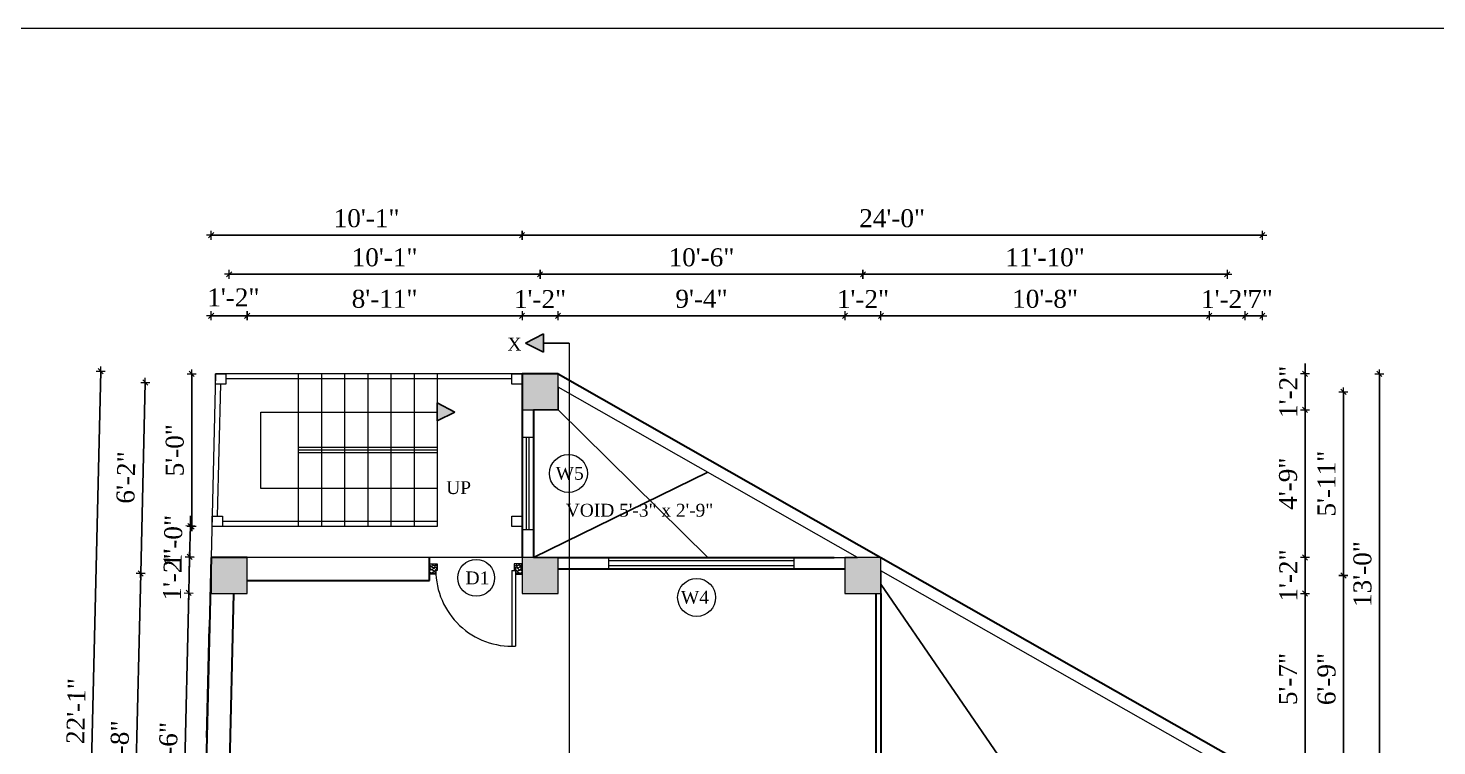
# Model space of a CAD drawing. Header units: inches. Extents: x 151827 to 346502, y -56182 to -23217.
# Drawn here: x 157357 to 157904, y -31226 to -30947 of the extents above; entities that cross this region are included whole.
import ezdxf

# ---------------------------------------------------------------- set-up
doc = ezdxf.new("R2010")
doc.units = ezdxf.units.IN
doc.header["$LTSCALE"] = 5
doc.header["$MEASUREMENT"] = 0
for name, color, linetype, lineweight in [('A-WALL', 7, 'Continuous', 9), ('Dimension', 7, 'Continuous', 18), ('DOOR', 62, 'Continuous', 0), ('Dw', 2, 'Continuous', 18), ('ele1', 21, 'Continuous', 20)]:
    doc.layers.add(name, color=color, linetype=linetype, lineweight=lineweight)
doc.layers.add('dim line', color=7, linetype='Continuous', lineweight=15, true_color=0xfab2b2)
doc.layers.add('TEXT', color=6, linetype='Continuous')
doc.layers.add('WALL', color=7, linetype='Continuous')
doc.styles.add('ordinary', font='times.ttf')
doc.dimstyles.new('Copy of 96', dxfattribs={"dimtxt": 7, "dimasz": 4, "dimexe": 0.5, "dimexo": 0.5, "dimgap": 3, "dimtad": 1, "dimdec": 1, "dimzin": 11, "dimdsep": 46, "dimlunit": 4, "dimtxsty": 'ordinary', "dimblk": 'OBLIQUE', "dimcen": 0.09, "dimse1": 1, "dimse2": 1, "dimclrt": 6, "dimazin": 0, "dimtfac": 1, "dimtdec": 1, "dimtix": 1, "dimtmove": 2, "dimatfit": 3, "dimldrblk": 'leader', "dimfxl": 0.5, "dimfxlon": 1, "dimtolj": 1, "dimtzin": 0, "dimarcsym": 0})

# ---------------------------------------------------------------- blocks, each defined once
blk = doc.blocks.new('oblique')
at = {"color": 0, "lineweight": -2}
blk.add_line((0.25, 0.25), (-0.25, -0.25), dxfattribs=at)
at = {"layer": 'dim line', "lineweight": 9}
for p, q in [((-0.4375, 0), (0.4375, 0)), ((0, 0.4375), (0, -0.4375))]:
    blk.add_line(p, q, dxfattribs=at)
blk = doc.blocks.new('*D1754')
at = {"layer": 'A-WALL', "color": 0, "lineweight": -2, "ltscale": 5, "transparency": 16777216}
blk.add_line((157853.15, -31233.39), (157853.15, -31166.88), dxfattribs=at)
at = {"layer": 'Defpoints', "color": 0, "ltscale": 5, "transparency": 16777216}
for p in [(157688.28, -31166.88), (157853.15, -31166.88), (157829.89, -31233.39)]:
    blk.add_point(p, dxfattribs=at)
at = {"layer": 'A-WALL', "color": 0, "lineweight": -2, "ltscale": 5, "transparency": 16777216, "xscale": 4, "yscale": 4, "zscale": 4}
for p, rotation in [((157853.15, -31166.88), 90), ((157853.15, -31233.39), 270)]:
    blk.add_blockref('oblique', p, dxfattribs=dict(at, rotation=rotation))
at = {"layer": 'A-WALL', "color": 6, "ltscale": 5, "transparency": 16777216, "insert": (157846.58, -31200.13), "char_height": 7, "attachment_point": 5, "rotation": 90, "style": 'ordinary'}
blk.add_mtext('\\A1;5\'-7"', dxfattribs=at)
blk = doc.blocks.new('_OBLIQUE')
at = {"color": 0, "linetype": 'ByBlock'}
blk.add_line((-0.5, -0.5), (0.5, 0.5), dxfattribs=at)
blk = doc.blocks.new('leader')
at = {"layer": 'Dimension'}
for p, q in [((0, -4.33), (0, 4.33)), ((-4.42, 0), (4.42, 0))]:
    blk.add_line(p, q, dxfattribs=at)
blk = doc.blocks.new('*D1755')
at = {"layer": 'A-WALL', "color": 0, "lineweight": -2, "ltscale": 5, "transparency": 16777216}
for p, q in [((157853.15, -31152.88), (157853.15, -31148.88)), ((157853.15, -31166.88), (157853.15, -31152.88)), ((157853.15, -31166.88), (157853.15, -31170.88))]:
    blk.add_line(p, q, dxfattribs=at)
at = {"layer": 'Defpoints', "color": 0, "ltscale": 5, "transparency": 16777216}
for p in [(157688.28, -31152.88), (157853.15, -31152.88), (157688.28, -31166.88)]:
    blk.add_point(p, dxfattribs=at)
at = {"layer": 'A-WALL', "color": 0, "lineweight": -2, "ltscale": 5, "transparency": 16777216, "xscale": 4, "yscale": 4, "zscale": 4}
for p, rotation in [((157853.15, -31152.88), 270), ((157853.15, -31166.88), 90)]:
    blk.add_blockref('oblique', p, dxfattribs=dict(at, rotation=rotation))
at = {"layer": 'A-WALL', "color": 6, "ltscale": 5, "transparency": 16777216, "insert": (157846.65, -31159.88), "char_height": 7, "attachment_point": 5, "rotation": 90, "style": 'ordinary'}
blk.add_mtext('\\A1;1\'-2"', dxfattribs=at)
blk = doc.blocks.new('*D1756')
at = {"layer": 'A-WALL', "color": 0, "lineweight": -2, "ltscale": 5, "transparency": 16777216}
blk.add_line((157853.15, -31152.88), (157853.15, -31095.5), dxfattribs=at)
at = {"layer": 'Defpoints', "color": 0, "ltscale": 5, "transparency": 16777216}
for p in [(157562.71, -31095.5), (157853.15, -31095.5), (157688.28, -31152.88)]:
    blk.add_point(p, dxfattribs=at)
at = {"layer": 'A-WALL', "color": 0, "lineweight": -2, "ltscale": 5, "transparency": 16777216, "xscale": 4, "yscale": 4, "zscale": 4}
for p, rotation in [((157853.15, -31095.5), 90), ((157853.15, -31152.88), 270)]:
    blk.add_blockref('oblique', p, dxfattribs=dict(at, rotation=rotation))
at = {"layer": 'A-WALL', "color": 6, "ltscale": 5, "transparency": 16777216, "insert": (157846.58, -31124.19), "char_height": 7, "attachment_point": 5, "rotation": 90, "style": 'ordinary'}
blk.add_mtext('\\A1;4\'-9"', dxfattribs=at)
blk = doc.blocks.new('*D1757')
at = {"layer": 'A-WALL', "color": 0, "lineweight": -2, "ltscale": 5, "transparency": 16777216}
for p, q in [((157853.15, -31081.5), (157853.15, -31077.5)), ((157853.15, -31095.5), (157853.15, -31081.5)), ((157853.15, -31095.5), (157853.15, -31099.5))]:
    blk.add_line(p, q, dxfattribs=at)
at = {"layer": 'Defpoints', "color": 0, "ltscale": 5, "transparency": 16777216}
for p in [(157562.71, -31081.5), (157853.15, -31081.5), (157562.71, -31095.5)]:
    blk.add_point(p, dxfattribs=at)
at = {"layer": 'A-WALL', "color": 0, "lineweight": -2, "ltscale": 5, "transparency": 16777216, "xscale": 4, "yscale": 4, "zscale": 4}
for p, rotation in [((157853.15, -31081.5), 270), ((157853.15, -31095.5), 90)]:
    blk.add_blockref('oblique', p, dxfattribs=dict(at, rotation=rotation))
at = {"layer": 'A-WALL', "color": 6, "ltscale": 5, "transparency": 16777216, "insert": (157846.65, -31088.5), "char_height": 7, "attachment_point": 5, "rotation": 90, "style": 'ordinary'}
blk.add_mtext('\\A1;1\'-2"', dxfattribs=at)
blk = doc.blocks.new('*D1759')
at = {"layer": 'A-WALL', "color": 0, "lineweight": -2, "ltscale": 5, "transparency": 16777216}
blk.add_line((157868.11, -31240.39), (157868.11, -31159.88), dxfattribs=at)
at = {"layer": 'Defpoints', "color": 0, "ltscale": 5, "transparency": 16777216}
for p in [(157681.28, -31159.88), (157868.11, -31159.88), (157822.89, -31240.39)]:
    blk.add_point(p, dxfattribs=at)
at = {"layer": 'A-WALL', "color": 0, "lineweight": -2, "ltscale": 5, "transparency": 16777216, "xscale": 4, "yscale": 4, "zscale": 4}
for p, rotation in [((157868.11, -31159.88), 90), ((157868.11, -31240.39), 270)]:
    blk.add_blockref('oblique', p, dxfattribs=dict(at, rotation=rotation))
at = {"layer": 'A-WALL', "color": 6, "ltscale": 5, "transparency": 16777216, "insert": (157861.54, -31200.13), "char_height": 7, "attachment_point": 5, "rotation": 90, "style": 'ordinary'}
blk.add_mtext('\\A1;6\'-9"', dxfattribs=at)
blk = doc.blocks.new('*D1760')
at = {"layer": 'A-WALL', "color": 0, "lineweight": -2, "ltscale": 5, "transparency": 16777216}
blk.add_line((157868.11, -31159.88), (157868.11, -31088.5), dxfattribs=at)
at = {"layer": 'Defpoints', "color": 0, "ltscale": 5, "transparency": 16777216}
for p in [(157555.71, -31088.5), (157868.11, -31088.5), (157681.28, -31159.88)]:
    blk.add_point(p, dxfattribs=at)
at = {"layer": 'A-WALL', "color": 0, "lineweight": -2, "ltscale": 5, "transparency": 16777216, "xscale": 4, "yscale": 4, "zscale": 4}
for p, rotation in [((157868.11, -31088.5), 90), ((157868.11, -31159.88), 270)]:
    blk.add_blockref('oblique', p, dxfattribs=dict(at, rotation=rotation))
at = {"layer": 'A-WALL', "color": 6, "ltscale": 5, "transparency": 16777216, "insert": (157861.55, -31124.19), "char_height": 7, "attachment_point": 5, "rotation": 90, "style": 'ordinary'}
blk.add_mtext('\\A1;5\'-11"', dxfattribs=at)
blk = doc.blocks.new('*D1761')
at = {"layer": 'A-WALL', "color": 0, "lineweight": -2, "ltscale": 50, "transparency": 16777216}
blk.add_line((157427.82, -31058.94), (157441.82, -31058.94), dxfattribs=at)
at = {"layer": 'Defpoints', "color": 0, "ltscale": 50, "transparency": 16777216}
for p in [(157441.82, -31058.94), (157427.82, -31152.88), (157441.82, -31152.88)]:
    blk.add_point(p, dxfattribs=at)
at = {"layer": 'A-WALL', "color": 0, "lineweight": -2, "ltscale": 50, "transparency": 16777216, "xscale": 4, "yscale": 4, "zscale": 4, "rotation": 180}
blk.add_blockref('oblique', (157427.82, -31058.94), dxfattribs=at)
at = {"layer": 'A-WALL', "color": 0, "lineweight": -2, "ltscale": 50, "transparency": 16777216, "xscale": 4, "yscale": 4, "zscale": 4}
blk.add_blockref('oblique', (157441.82, -31058.94), dxfattribs=at)
at = {"layer": 'A-WALL', "color": 6, "ltscale": 50, "transparency": 16777216, "insert": (157436.47, -31051.8), "char_height": 7, "attachment_point": 5, "style": 'ordinary'}
blk.add_mtext('\\A1;1\'-2"', dxfattribs=at)
blk = doc.blocks.new('*D1762')
at = {"layer": 'A-WALL', "color": 0, "lineweight": -2, "ltscale": 5, "transparency": 16777216}
blk.add_line((157441.82, -31058.94), (157548.71, -31058.94), dxfattribs=at)
at = {"layer": 'Defpoints', "color": 0, "ltscale": 5, "transparency": 16777216}
for p in [(157548.71, -31058.94), (157548.71, -31081.5), (157441.82, -31152.88)]:
    blk.add_point(p, dxfattribs=at)
at = {"layer": 'A-WALL', "color": 0, "lineweight": -2, "ltscale": 5, "transparency": 16777216, "xscale": 4, "yscale": 4, "zscale": 4, "rotation": 180}
blk.add_blockref('oblique', (157441.82, -31058.94), dxfattribs=at)
at = {"layer": 'A-WALL', "color": 0, "lineweight": -2, "ltscale": 5, "transparency": 16777216, "xscale": 4, "yscale": 4, "zscale": 4}
blk.add_blockref('oblique', (157548.71, -31058.94), dxfattribs=at)
at = {"layer": 'A-WALL', "color": 6, "ltscale": 5, "transparency": 16777216, "insert": (157495.27, -31052.38), "char_height": 7, "attachment_point": 5, "style": 'ordinary'}
blk.add_mtext('\\A1;8\'-11"', dxfattribs=at)
blk = doc.blocks.new('*D1763')
at = {"layer": 'A-WALL', "color": 0, "lineweight": -2, "ltscale": 5, "transparency": 16777216}
for p, q in [((157548.71, -31058.94), (157544.71, -31058.94)), ((157548.71, -31058.94), (157562.71, -31058.94)), ((157562.71, -31058.94), (157566.71, -31058.94))]:
    blk.add_line(p, q, dxfattribs=at)
at = {"layer": 'Defpoints', "color": 0, "ltscale": 5, "transparency": 16777216}
for p in [(157562.71, -31058.94), (157548.71, -31081.5), (157562.71, -31081.5)]:
    blk.add_point(p, dxfattribs=at)
at = {"layer": 'A-WALL', "color": 0, "lineweight": -2, "ltscale": 5, "transparency": 16777216, "xscale": 4, "yscale": 4, "zscale": 4}
blk.add_blockref('oblique', (157548.71, -31058.94), dxfattribs=at)
at = {"layer": 'A-WALL', "color": 0, "lineweight": -2, "ltscale": 5, "transparency": 16777216, "xscale": 4, "yscale": 4, "zscale": 4, "rotation": 180}
blk.add_blockref('oblique', (157562.71, -31058.94), dxfattribs=at)
at = {"layer": 'A-WALL', "color": 6, "ltscale": 5, "transparency": 16777216, "insert": (157555.71, -31052.44), "char_height": 7, "attachment_point": 5, "style": 'ordinary'}
blk.add_mtext('\\A1;1\'-2"', dxfattribs=at)
blk = doc.blocks.new('*D1764')
at = {"layer": 'A-WALL', "color": 0, "lineweight": -2, "ltscale": 5, "transparency": 16777216}
blk.add_line((157562.71, -31058.94), (157674.28, -31058.94), dxfattribs=at)
at = {"layer": 'Defpoints', "color": 0, "ltscale": 5, "transparency": 16777216}
for p in [(157674.28, -31058.94), (157562.71, -31081.5), (157674.28, -31152.88)]:
    blk.add_point(p, dxfattribs=at)
at = {"layer": 'A-WALL', "color": 0, "lineweight": -2, "ltscale": 5, "transparency": 16777216, "xscale": 4, "yscale": 4, "zscale": 4, "rotation": 180}
blk.add_blockref('oblique', (157562.71, -31058.94), dxfattribs=at)
at = {"layer": 'A-WALL', "color": 0, "lineweight": -2, "ltscale": 5, "transparency": 16777216, "xscale": 4, "yscale": 4, "zscale": 4}
blk.add_blockref('oblique', (157674.28, -31058.94), dxfattribs=at)
at = {"layer": 'A-WALL', "color": 6, "ltscale": 5, "transparency": 16777216, "insert": (157618.49, -31052.37), "char_height": 7, "attachment_point": 5, "style": 'ordinary'}
blk.add_mtext('\\A1;9\'-4"', dxfattribs=at)
blk = doc.blocks.new('*D1765')
at = {"layer": 'A-WALL', "color": 0, "lineweight": -2, "ltscale": 5, "transparency": 16777216}
for p, q in [((157674.28, -31058.94), (157670.28, -31058.94)), ((157674.28, -31058.94), (157688.28, -31058.94)), ((157688.28, -31058.94), (157692.28, -31058.94))]:
    blk.add_line(p, q, dxfattribs=at)
at = {"layer": 'Defpoints', "color": 0, "ltscale": 5, "transparency": 16777216}
for p in [(157688.28, -31058.94), (157674.28, -31152.88), (157688.28, -31152.88)]:
    blk.add_point(p, dxfattribs=at)
at = {"layer": 'A-WALL', "color": 0, "lineweight": -2, "ltscale": 5, "transparency": 16777216, "xscale": 4, "yscale": 4, "zscale": 4}
blk.add_blockref('oblique', (157674.28, -31058.94), dxfattribs=at)
at = {"layer": 'A-WALL', "color": 0, "lineweight": -2, "ltscale": 5, "transparency": 16777216, "xscale": 4, "yscale": 4, "zscale": 4, "rotation": 180}
blk.add_blockref('oblique', (157688.28, -31058.94), dxfattribs=at)
at = {"layer": 'A-WALL', "color": 6, "ltscale": 5, "transparency": 16777216, "insert": (157681.28, -31052.44), "char_height": 7, "attachment_point": 5, "style": 'ordinary'}
blk.add_mtext('\\A1;1\'-2"', dxfattribs=at)
blk = doc.blocks.new('*D1766')
at = {"layer": 'A-WALL', "color": 0, "lineweight": -2, "ltscale": 5, "transparency": 16777216}
blk.add_line((157688.28, -31058.94), (157815.89, -31058.94), dxfattribs=at)
at = {"layer": 'Defpoints', "color": 0, "ltscale": 5, "transparency": 16777216}
for p in [(157815.89, -31058.94), (157688.28, -31152.88), (157815.89, -31233.39)]:
    blk.add_point(p, dxfattribs=at)
at = {"layer": 'A-WALL', "color": 0, "lineweight": -2, "ltscale": 5, "transparency": 16777216, "xscale": 4, "yscale": 4, "zscale": 4, "rotation": 180}
blk.add_blockref('oblique', (157688.28, -31058.94), dxfattribs=at)
at = {"layer": 'A-WALL', "color": 0, "lineweight": -2, "ltscale": 5, "transparency": 16777216, "xscale": 4, "yscale": 4, "zscale": 4}
blk.add_blockref('oblique', (157815.89, -31058.94), dxfattribs=at)
at = {"layer": 'A-WALL', "color": 6, "ltscale": 5, "transparency": 16777216, "insert": (157752.08, -31052.38), "char_height": 7, "attachment_point": 5, "style": 'ordinary'}
blk.add_mtext('\\A1;10\'-8"', dxfattribs=at)
blk = doc.blocks.new('*D1767')
at = {"layer": 'A-WALL', "color": 0, "lineweight": -2, "ltscale": 5, "transparency": 16777216}
for p, q in [((157815.89, -31058.94), (157811.89, -31058.94)), ((157815.89, -31058.94), (157829.89, -31058.94)), ((157829.89, -31058.94), (157833.89, -31058.94))]:
    blk.add_line(p, q, dxfattribs=at)
at = {"layer": 'Defpoints', "color": 0, "ltscale": 5, "transparency": 16777216}
for p in [(157829.89, -31058.94), (157815.89, -31233.39), (157829.89, -31233.39)]:
    blk.add_point(p, dxfattribs=at)
at = {"layer": 'A-WALL', "color": 0, "lineweight": -2, "ltscale": 5, "transparency": 16777216, "xscale": 4, "yscale": 4, "zscale": 4}
blk.add_blockref('oblique', (157815.89, -31058.94), dxfattribs=at)
at = {"layer": 'A-WALL', "color": 0, "lineweight": -2, "ltscale": 5, "transparency": 16777216, "xscale": 4, "yscale": 4, "zscale": 4, "rotation": 180}
blk.add_blockref('oblique', (157829.89, -31058.94), dxfattribs=at)
at = {"layer": 'A-WALL', "color": 6, "ltscale": 5, "transparency": 16777216, "insert": (157822.89, -31052.44), "char_height": 7, "attachment_point": 5, "style": 'ordinary'}
blk.add_mtext('\\A1;1\'-2"', dxfattribs=at)
blk = doc.blocks.new('*D1768')
at = {"layer": 'A-WALL', "color": 0, "lineweight": -2, "ltscale": 5, "transparency": 16777216}
blk.add_line((157829.89, -31058.94), (157836.52, -31058.94), dxfattribs=at)
at = {"layer": 'Defpoints', "color": 0, "ltscale": 5, "transparency": 16777216}
for p in [(157836.52, -31058.94), (157829.89, -31233.39), (157836.52, -31237.15)]:
    blk.add_point(p, dxfattribs=at)
at = {"layer": 'A-WALL', "color": 0, "lineweight": -2, "ltscale": 5, "transparency": 16777216, "xscale": 4, "yscale": 4, "zscale": 4, "rotation": 180}
blk.add_blockref('oblique', (157829.89, -31058.94), dxfattribs=at)
at = {"layer": 'A-WALL', "color": 0, "lineweight": -2, "ltscale": 5, "transparency": 16777216, "xscale": 4, "yscale": 4, "zscale": 4}
blk.add_blockref('oblique', (157836.52, -31058.94), dxfattribs=at)
at = {"layer": 'A-WALL', "color": 6, "ltscale": 5, "transparency": 16777216, "insert": (157835.85, -31052.36), "char_height": 7, "attachment_point": 5, "style": 'ordinary'}
blk.add_mtext('\\A1;7"', dxfattribs=at)
blk = doc.blocks.new('*D1769')
at = {"layer": 'A-WALL', "color": 0, "lineweight": -2, "ltscale": 5, "transparency": 16777216}
blk.add_line((157434.82, -31042.81), (157555.71, -31042.81), dxfattribs=at)
at = {"layer": 'Defpoints', "color": 0, "ltscale": 5, "transparency": 16777216}
for p in [(157555.71, -31042.81), (157434.82, -31159.88), (157555.71, -31159.88)]:
    blk.add_point(p, dxfattribs=at)
at = {"layer": 'A-WALL', "color": 0, "lineweight": -2, "ltscale": 5, "transparency": 16777216, "xscale": 4, "yscale": 4, "zscale": 4, "rotation": 180}
blk.add_blockref('oblique', (157434.82, -31042.81), dxfattribs=at)
at = {"layer": 'A-WALL', "color": 0, "lineweight": -2, "ltscale": 5, "transparency": 16777216, "xscale": 4, "yscale": 4, "zscale": 4}
blk.add_blockref('oblique', (157555.71, -31042.81), dxfattribs=at)
at = {"layer": 'A-WALL', "color": 6, "ltscale": 5, "transparency": 16777216, "insert": (157495.27, -31036.25), "char_height": 7, "attachment_point": 5, "style": 'ordinary'}
blk.add_mtext('\\A1;10\'-1"', dxfattribs=at)
blk = doc.blocks.new('*D1770')
at = {"layer": 'A-WALL', "color": 0, "lineweight": -2, "ltscale": 5, "transparency": 16777216}
blk.add_line((157555.71, -31042.81), (157681.28, -31042.81), dxfattribs=at)
at = {"layer": 'Defpoints', "color": 0, "ltscale": 5, "transparency": 16777216}
for p in [(157681.28, -31042.81), (157555.71, -31159.88), (157681.28, -31159.88)]:
    blk.add_point(p, dxfattribs=at)
at = {"layer": 'A-WALL', "color": 0, "lineweight": -2, "ltscale": 5, "transparency": 16777216, "xscale": 4, "yscale": 4, "zscale": 4, "rotation": 180}
blk.add_blockref('oblique', (157555.71, -31042.81), dxfattribs=at)
at = {"layer": 'A-WALL', "color": 0, "lineweight": -2, "ltscale": 5, "transparency": 16777216, "xscale": 4, "yscale": 4, "zscale": 4}
blk.add_blockref('oblique', (157681.28, -31042.81), dxfattribs=at)
at = {"layer": 'A-WALL', "color": 6, "ltscale": 5, "transparency": 16777216, "insert": (157618.49, -31036.25), "char_height": 7, "attachment_point": 5, "style": 'ordinary'}
blk.add_mtext('\\A1;10\'-6"', dxfattribs=at)
blk = doc.blocks.new('*D1771')
at = {"layer": 'A-WALL', "color": 0, "lineweight": -2, "ltscale": 5, "transparency": 16777216}
blk.add_line((157681.28, -31042.81), (157822.89, -31042.81), dxfattribs=at)
at = {"layer": 'Defpoints', "color": 0, "ltscale": 5, "transparency": 16777216}
for p in [(157822.89, -31042.81), (157681.28, -31159.88), (157822.89, -31240.39)]:
    blk.add_point(p, dxfattribs=at)
at = {"layer": 'A-WALL', "color": 0, "lineweight": -2, "ltscale": 5, "transparency": 16777216, "xscale": 4, "yscale": 4, "zscale": 4, "rotation": 180}
blk.add_blockref('oblique', (157681.28, -31042.81), dxfattribs=at)
at = {"layer": 'A-WALL', "color": 0, "lineweight": -2, "ltscale": 5, "transparency": 16777216, "xscale": 4, "yscale": 4, "zscale": 4}
blk.add_blockref('oblique', (157822.89, -31042.81), dxfattribs=at)
at = {"layer": 'A-WALL', "color": 6, "ltscale": 5, "transparency": 16777216, "insert": (157752.08, -31036.25), "char_height": 7, "attachment_point": 5, "style": 'ordinary'}
blk.add_mtext('\\A1;11\'-10"', dxfattribs=at)
blk = doc.blocks.new('*D1772')
at = {"layer": 'A-WALL', "color": 0, "lineweight": -2, "ltscale": 5, "transparency": 16777216}
blk.add_line((157427.82, -31027.61), (157548.71, -31027.61), dxfattribs=at)
at = {"layer": 'Defpoints', "color": 0, "ltscale": 5, "transparency": 16777216}
for p in [(157548.71, -31027.61), (157548.71, -31081.5), (157427.82, -31152.88)]:
    blk.add_point(p, dxfattribs=at)
at = {"layer": 'A-WALL', "color": 0, "lineweight": -2, "ltscale": 5, "transparency": 16777216, "xscale": 4, "yscale": 4, "zscale": 4, "rotation": 180}
blk.add_blockref('oblique', (157427.82, -31027.61), dxfattribs=at)
at = {"layer": 'A-WALL', "color": 0, "lineweight": -2, "ltscale": 5, "transparency": 16777216, "xscale": 4, "yscale": 4, "zscale": 4}
blk.add_blockref('oblique', (157548.71, -31027.61), dxfattribs=at)
at = {"layer": 'A-WALL', "color": 6, "ltscale": 5, "transparency": 16777216, "insert": (157488.27, -31021.05), "char_height": 7, "attachment_point": 5, "style": 'ordinary'}
blk.add_mtext('\\A1;10\'-1"', dxfattribs=at)
blk = doc.blocks.new('*D1773')
at = {"layer": 'A-WALL', "color": 0, "lineweight": -2, "ltscale": 5, "transparency": 16777216}
blk.add_line((157548.71, -31027.61), (157836.52, -31027.61), dxfattribs=at)
at = {"layer": 'Defpoints', "color": 0, "ltscale": 5, "transparency": 16777216}
for p in [(157836.52, -31027.61), (157548.71, -31081.5), (157836.52, -31237.15)]:
    blk.add_point(p, dxfattribs=at)
at = {"layer": 'A-WALL', "color": 0, "lineweight": -2, "ltscale": 5, "transparency": 16777216, "xscale": 4, "yscale": 4, "zscale": 4, "rotation": 180}
blk.add_blockref('oblique', (157548.71, -31027.61), dxfattribs=at)
at = {"layer": 'A-WALL', "color": 0, "lineweight": -2, "ltscale": 5, "transparency": 16777216, "xscale": 4, "yscale": 4, "zscale": 4}
blk.add_blockref('oblique', (157836.52, -31027.61), dxfattribs=at)
at = {"layer": 'A-WALL', "color": 6, "ltscale": 5, "transparency": 16777216, "insert": (157692.62, -31021.05), "char_height": 7, "attachment_point": 5, "style": 'ordinary'}
blk.add_mtext('\\A1;24\'-0"', dxfattribs=at)
blk = doc.blocks.new('*D1775')
at = {"layer": 'A-WALL', "color": 0, "lineweight": -2, "ltscale": 5, "transparency": 16777216}
blk.add_line((157882.06, -31237.15), (157882.06, -31081.5), dxfattribs=at)
at = {"layer": 'Defpoints', "color": 0, "ltscale": 5, "transparency": 16777216}
for p in [(157562.71, -31081.5), (157882.06, -31081.5), (157836.52, -31237.15)]:
    blk.add_point(p, dxfattribs=at)
at = {"layer": 'A-WALL', "color": 0, "lineweight": -2, "ltscale": 5, "transparency": 16777216, "xscale": 4, "yscale": 4, "zscale": 4}
for p, rotation in [((157882.06, -31081.5), 90), ((157882.06, -31237.15), 270)]:
    blk.add_blockref('oblique', p, dxfattribs=dict(at, rotation=rotation))
at = {"layer": 'A-WALL', "color": 6, "ltscale": 5, "transparency": 16777216, "insert": (157875.5, -31159.32), "char_height": 7, "attachment_point": 5, "rotation": 90, "style": 'ordinary'}
blk.add_mtext('\\A1;13\'-0"', dxfattribs=at)
blk = doc.blocks.new('*D1792')
at = {"layer": 'A-WALL', "color": 0, "lineweight": -2, "ltscale": 5, "transparency": 16777216}
blk.add_line((157420.26, -31081.5), (157420.26, -31140.88), dxfattribs=at)
at = {"layer": 'Defpoints', "color": 0, "ltscale": 5, "transparency": 16777216}
for p in [(157429.52, -31081.5), (157420.26, -31140.88), (157428.11, -31140.88)]:
    blk.add_point(p, dxfattribs=at)
at = {"layer": 'A-WALL', "color": 0, "lineweight": -2, "ltscale": 5, "transparency": 16777216, "xscale": 4, "yscale": 4, "zscale": 4}
for p, rotation in [((157420.26, -31081.5), 90), ((157420.26, -31140.88), 270)]:
    blk.add_blockref('oblique', p, dxfattribs=dict(at, rotation=rotation))
at = {"layer": 'A-WALL', "color": 6, "ltscale": 5, "transparency": 16777216, "insert": (157413.7, -31111.19), "char_height": 7, "attachment_point": 5, "rotation": 90, "style": 'ordinary'}
blk.add_mtext('\\A1;5\'-0"', dxfattribs=at)
blk = doc.blocks.new('*D1798')
at = {"layer": 'A-WALL', "color": 0, "lineweight": -2, "ltscale": 5, "transparency": 16777216}
blk.add_line((157416.13, -31292.96), (157419.13, -31166.67), dxfattribs=at)
at = {"layer": 'Defpoints', "color": 0, "ltscale": 5, "transparency": 16777216}
for p in [(157419.13, -31166.67), (157427.82, -31166.88), (157424.5, -31293.16)]:
    blk.add_point(p, dxfattribs=at)
at = {"layer": 'A-WALL', "color": 0, "lineweight": -2, "ltscale": 5, "transparency": 16777216, "xscale": 4, "yscale": 4, "zscale": 4}
for p, rotation in [((157419.13, -31166.67), 88.64238169298181), ((157416.13, -31292.96), 268.6423816929818)]:
    blk.add_blockref('oblique', p, dxfattribs=dict(at, rotation=rotation))
at = {"layer": 'A-WALL', "color": 6, "ltscale": 5, "transparency": 16777216, "insert": (157411.07, -31229.66), "char_height": 7, "attachment_point": 5, "rotation": 88.6424, "style": 'ordinary'}
blk.add_mtext('\\A1;10\'-6"', dxfattribs=at)
blk = doc.blocks.new('*D1799')
at = {"layer": 'A-WALL', "color": 0, "lineweight": -2, "ltscale": 5, "transparency": 16777216}
for p, q in [((157419.46, -31152.68), (157419.55, -31148.68)), ((157419.13, -31166.67), (157419.46, -31152.68)), ((157419.13, -31166.67), (157419.03, -31170.67))]:
    blk.add_line(p, q, dxfattribs=at)
at = {"layer": 'Defpoints', "color": 0, "ltscale": 5, "transparency": 16777216}
for p in [(157419.46, -31152.68), (157427.82, -31152.88), (157427.82, -31166.88)]:
    blk.add_point(p, dxfattribs=at)
at = {"layer": 'A-WALL', "color": 0, "lineweight": -2, "ltscale": 5, "transparency": 16777216, "xscale": 4, "yscale": 4, "zscale": 4}
for p, rotation in [((157419.46, -31152.68), 268.6423816929818), ((157419.13, -31166.67), 88.64238169298183)]:
    blk.add_blockref('oblique', p, dxfattribs=dict(at, rotation=rotation))
at = {"layer": 'A-WALL', "color": 6, "ltscale": 5, "transparency": 16777216, "insert": (157412.79, -31159.52), "char_height": 7, "attachment_point": 5, "rotation": 88.6424, "style": 'ordinary'}
blk.add_mtext('\\A1;1\'-2"', dxfattribs=at)
blk = doc.blocks.new('*D1793')
at = {"layer": 'A-WALL', "color": 0, "lineweight": -2, "ltscale": 5, "transparency": 16777216}
blk.add_line((157397.1, -31299.35), (157400.42, -31159.06), dxfattribs=at)
at = {"layer": 'Defpoints', "color": 0, "ltscale": 5, "transparency": 16777216}
for p in [(157400.42, -31159.06), (157434.82, -31159.88), (157431.5, -31300.16)]:
    blk.add_point(p, dxfattribs=at)
at = {"layer": 'A-WALL', "color": 0, "lineweight": -2, "ltscale": 5, "transparency": 16777216, "xscale": 4, "yscale": 4, "zscale": 4}
for p, rotation in [((157400.42, -31159.06), 88.64238169299772), ((157397.1, -31299.35), 268.6423816929977)]:
    blk.add_blockref('oblique', p, dxfattribs=dict(at, rotation=rotation))
at = {"layer": 'A-WALL', "color": 6, "ltscale": 5, "transparency": 16777216, "insert": (157392.2, -31229.05), "char_height": 7, "attachment_point": 5, "rotation": 88.6424, "style": 'ordinary'}
blk.add_mtext('\\A1;11\'-8"', dxfattribs=at)
blk = doc.blocks.new('*D1794')
at = {"layer": 'A-WALL', "color": 0, "lineweight": -2, "ltscale": 5, "transparency": 16777216}
for p, q in [((157419.74, -31140.68), (157419.84, -31136.68)), ((157419.46, -31152.68), (157419.74, -31140.68)), ((157419.46, -31152.68), (157419.36, -31156.68))]:
    blk.add_line(p, q, dxfattribs=at)
at = {"layer": 'Defpoints', "color": 0, "ltscale": 5, "transparency": 16777216}
for p in [(157419.74, -31140.68), (157428.11, -31140.88), (157427.82, -31152.88)]:
    blk.add_point(p, dxfattribs=at)
at = {"layer": 'A-WALL', "color": 0, "lineweight": -2, "ltscale": 5, "transparency": 16777216, "xscale": 4, "yscale": 4, "zscale": 4}
for p, rotation in [((157419.74, -31140.68), 268.6423816929818), ((157419.46, -31152.68), 88.64238169298183)]:
    blk.add_blockref('oblique', p, dxfattribs=dict(at, rotation=rotation))
at = {"layer": 'A-WALL', "color": 6, "ltscale": 5, "transparency": 16777216, "insert": (157413.04, -31146.52), "char_height": 7, "attachment_point": 5, "rotation": 88.6424, "style": 'ordinary'}
blk.add_mtext('\\A1;1\'-0"', dxfattribs=at)
blk = doc.blocks.new('*D1795')
at = {"layer": 'A-WALL', "color": 0, "lineweight": -2, "ltscale": 5, "transparency": 16777216}
blk.add_line((157400.42, -31159.06), (157402.18, -31084.86), dxfattribs=at)
at = {"layer": 'Defpoints', "color": 0, "ltscale": 5, "transparency": 16777216}
for p in [(157402.18, -31084.86), (157555.71, -31088.5), (157434.82, -31159.88)]:
    blk.add_point(p, dxfattribs=at)
at = {"layer": 'A-WALL', "color": 0, "lineweight": -2, "ltscale": 5, "transparency": 16777216, "xscale": 4, "yscale": 4, "zscale": 4}
for p, rotation in [((157402.18, -31084.86), 88.64238169298181), ((157400.42, -31159.06), 268.6423816929818)]:
    blk.add_blockref('oblique', p, dxfattribs=dict(at, rotation=rotation))
at = {"layer": 'A-WALL', "color": 6, "ltscale": 5, "transparency": 16777216, "insert": (157394.74, -31121.8), "char_height": 7, "attachment_point": 5, "rotation": 88.6424, "style": 'ordinary'}
blk.add_mtext('\\A1;6\'-2"', dxfattribs=at)
blk = doc.blocks.new('*D1796')
at = {"layer": 'A-WALL', "color": 0, "lineweight": -2, "ltscale": 5, "transparency": 16777216}
blk.add_line((157378.64, -31345.1), (157384.92, -31080.44), dxfattribs=at)
at = {"layer": 'Defpoints', "color": 0, "ltscale": 5, "transparency": 16777216}
for p in [(157384.92, -31080.44), (157429.52, -31081.5), (157423.24, -31346.16)]:
    blk.add_point(p, dxfattribs=at)
at = {"layer": 'A-WALL', "color": 0, "lineweight": -2, "ltscale": 5, "transparency": 16777216, "xscale": 4, "yscale": 4, "zscale": 4}
for p, rotation in [((157384.92, -31080.44), 88.64238169298181), ((157378.64, -31345.1), 268.6423816929818)]:
    blk.add_blockref('oblique', p, dxfattribs=dict(at, rotation=rotation))
at = {"layer": 'A-WALL', "color": 6, "ltscale": 5, "transparency": 16777216, "insert": (157375.28, -31212.62), "char_height": 7, "attachment_point": 5, "rotation": 88.6424, "style": 'ordinary'}
blk.add_mtext('\\A1;22\'-1"', dxfattribs=at)
blk = doc.blocks.new('A$C27B36B59')
at = {"layer": 'DOOR'}
for p, q in [((0, 4), (0, 0)), ((2.5, 4), (0, 4)), ((0, 0), (3, 0)), ((2.5, 2.5), (2.5, 4)), ((3, 2.5), (2.5, 2.5)), ((3, 0), (3, 2.5))]:
    blk.add_line(p, q, dxfattribs=at)
for centre, radius, start, end in [((-1.4, -0.54), 4.75, 22.1411, 72.838), ((1.34, 2.09), 1.64, 45.138, 144.8948), ((2.21, 0.3), 2.49, 83.3149, 152.658), ((0.13, 0.37), 2.05, 349.4875, 93.6805), ((1.96, -0.47), 2.01, 58.7447, 166.495), ((-0.06, 0.32), 1.13, 343.542, 86.947), ((2.08, -0.4), 1.17, 38.2816, 160.1519)]:
    blk.add_arc(centre, radius, start, end, dxfattribs=at)
blk = doc.blocks.new('D2')
at = {"layer": 'DOOR'}
for p, q in [((74473.95, 24047.59), (74473.95, 24018.09)), ((74473.95, 24047.59), (74475.45, 24047.59)), ((74475.45, 24047.59), (74475.45, 24018.13))]:
    blk.add_line(p, q, dxfattribs=at)
blk.add_arc((74473.95, 24047.59), 29.5, 180, 272.9146, dxfattribs=at)
at = {"layer": 'DOOR', "xscale": -1, "rotation": 180}
blk.add_blockref('A$C27B36B59', (74441.95, 24050.09), dxfattribs=at)
at = {"layer": 'DOOR', "rotation": 180}
blk.add_blockref('A$C27B36B59', (74477.95, 24050.09), dxfattribs=at)

msp = doc.modelspace()

# ---------------------------------------------------------------- hatches: boundary and pattern name
at = {"ltscale": 5}
for points in [[(157557, -31073.02), (157557, -31066.01), (157550.11, -31069.59)], [(157515.71, -31099.77), (157515.71, -31092.76), (157522.6, -31096.34)]]:
    msp.add_hatch(color=256, dxfattribs=at).paths.add_polyline_path(points)
at = {"layer": 'WALL', "linetype": 'ByBlock', "ltscale": 5, "true_color": 0xf8991e}
h = msp.add_hatch(color=30, dxfattribs=at)
h.dxf.hatch_style = 1
h.paths.add_polyline_path([(157548.71, -31095.5), (157562.71, -31095.5), (157562.71, -31081.5), (157548.71, -31081.5)])
h = msp.add_hatch(color=30, dxfattribs=at)
h.dxf.hatch_style = 1
h.paths.add_polyline_path([(157427.82, -31166.88), (157441.82, -31166.88), (157441.82, -31152.88), (157427.82, -31152.88)])
h = msp.add_hatch(color=30, dxfattribs=at)
h.dxf.hatch_style = 1
h.paths.add_polyline_path([(157548.71, -31166.88), (157562.71, -31166.88), (157562.71, -31152.88), (157548.71, -31152.88)])
h = msp.add_hatch(color=30, dxfattribs=at)
h.dxf.hatch_style = 1
h.paths.add_polyline_path([(157688.28, -31166.88), (157688.28, -31152.88), (157674.28, -31152.88), (157674.28, -31166.88)])

# ---------------------------------------------------------------- linework, layer by layer
at = {"ltscale": 5}
for p, q in [((157557, -31066.01, -72.71), (157550.11, -31069.59, -72.71)), ((157557, -31073.02, -72.71), (157557, -31066.01, -72.71)), ((157550.11, -31069.59, -72.71), (157557, -31073.02, -72.71)), ((157567.09, -31069.59, -72.71), (157557, -31069.59, -72.71)), ((157515.71, -31099.77, -72.71), (157515.71, -31092.76, -72.71)), ((157515.71, -31092.76, -72.71), (157522.6, -31096.34, -72.71)), ((157522.6, -31096.34, -72.71), (157515.71, -31099.77, -72.71))]:
    msp.add_line(p, q, dxfattribs=at)
at = {"layer": 'A-WALL', "ltscale": 5}
for p, q in [((157567.09, -31069.59, -72.71), (157567.09, -31358.16, -72.71)), ((157429.52, -31081.5, -72.71), (157427.82, -31152.88, -72.71)), ((157548.71, -31081.5, -72.71), (157429.52, -31081.5, -72.71)), ((157461.71, -31081.5, -72.71), (157461.71, -31140.88, -72.71)), ((157470.71, -31081.5, -72.71), (157470.71, -31140.88, -72.71)), ((157479.71, -31081.5, -72.71), (157479.71, -31140.88, -72.71)), ((157488.71, -31081.5, -72.71), (157488.71, -31140.88, -72.71)), ((157497.71, -31081.5, -72.71), (157497.71, -31140.88, -72.71)), ((157506.71, -31081.5, -72.71), (157506.71, -31140.88, -72.71)), ((157515.71, -31081.5, -72.71), (157515.71, -31111.19, -72.71)), ((157431.42, -31085.5, -72.71), (157430.2, -31136.88, -72.71)), ((157544.71, -31083.5, -72.71), (157433.52, -31083.5, -72.71)), ((157447.09, -31126.03, -72.71), (157447.09, -31096.34, -72.71)), ((157447.09, -31096.34, -72.71), (157515.71, -31096.34, -72.71)), ((157515.71, -31110.19, -72.71), (157461.71, -31110.19, -72.71)), ((157553.21, -31106.19, -72.71), (157548.71, -31106.19, -72.71)), ((157515.71, -31111.19, -72.71), (157461.71, -31111.19, -72.71)), ((157515.71, -31112.19, -72.71), (157461.71, -31112.19, -72.71)), ((157515.71, -31111.19, -72.71), (157515.71, -31140.88, -72.71)), ((157515.71, -31126.03, -72.71), (157447.09, -31126.03, -72.71)), ((157515.71, -31140.88, -72.71), (157428.11, -31140.88, -72.71)), ((157515.71, -31138.88, -72.71), (157432.2, -31138.88, -72.71)), ((157548.71, -31140.88, -72.71), (157544.71, -31140.88, -72.71)), ((157553.21, -31142.19, -72.71), (157548.71, -31142.19, -72.71)), ((157548.71, -31152.88, -72.71), (157427.82, -31152.88, -72.71)), ((157582.49, -31157.38, -72.71), (157582.49, -31152.88, -72.71)), ((157654.49, -31157.38, -72.71), (157654.49, -31152.88, -72.71))]:
    msp.add_line(p, q, dxfattribs=at)
at = {"layer": 'A-WALL', "lineweight": 30}
for p, q in [((157548.71, -31081.5, -72.71), (157548.71, -31152.88, -72.71)), ((157562.71, -31081.5, -72.71), (157548.71, -31081.5, -72.71)), ((157562.71, -31081.5, -72.71), (157688.28, -31152.88, -72.71)), ((157553.21, -31095.5, -72.71), (157553.21, -31152.88, -72.71)), ((157553.21, -31095.5, -72.71), (157553.21, -31152.88, -72.71)), ((157427.82, -31152.88, -72.71), (157424.17, -31307.16, -72.71)), ((157441.82, -31152.88, -72.71), (157427.82, -31152.88, -72.71)), ((157512.71, -31161.88, -72.71), (157512.71, -31152.88, -72.71)), ((157562.71, -31152.88, -72.71), (157670.07, -31152.88, -72.71)), ((157688.28, -31152.88, -72.71), (157836.52, -31237.15, -72.71)), ((157674.28, -31157.38, -72.71), (157562.71, -31157.38, -72.71)), ((157441.82, -31161.88, -72.71), (157512.71, -31161.88, -72.71)), ((157436.49, -31166.88, -72.71), (157433.5, -31293.16, -72.71)), ((157686.28, -31166.88, -72.71), (157686.28, -31293.66, -72.71)), ((157688.28, -31166.88, -72.71), (157688.28, -31293.66, -72.71)), ((157426.17, -31222.8, -72.71), (157427.19, -31179.81, -72.71))]:
    msp.add_line(p, q, dxfattribs=at)
at = {"layer": 'A-WALL', "ltscale": 5, "elevation": -72.71}
for points in [[(157429.52, -31081.5), (157433.52, -31081.5), (157433.52, -31085.5), (157429.52, -31085.5)], [(157544.71, -31081.5), (157548.71, -31081.5), (157548.71, -31085.5), (157544.71, -31085.5)], [(157548.71, -31095.5), (157562.71, -31095.5), (157562.71, -31081.5), (157548.71, -31081.5)], [(157562.71, -31086.67), (157562.71, -31095.5), (157553.21, -31095.5), (157553.21, -31116.88), (157553.21, -31152.88), (157562.71, -31152.88), (157679.17, -31152.88)], [(157428.2, -31136.88), (157432.2, -31136.88), (157432.2, -31140.88), (157428.2, -31140.88)], [(157544.71, -31136.88), (157548.71, -31136.88), (157548.71, -31140.88), (157544.71, -31140.88)], [(157427.82, -31166.88), (157441.82, -31166.88), (157441.82, -31152.88), (157427.82, -31152.88)], [(157548.71, -31166.88), (157562.71, -31166.88), (157562.71, -31152.88), (157548.71, -31152.88)], [(157674.28, -31166.88), (157688.28, -31166.88), (157688.28, -31152.88), (157674.28, -31152.88)]]:
    msp.add_lwpolyline(points, close=True, dxfattribs=at)
msp.add_lwpolyline([(157688.28, -31298.16), (157688.28, -31298.16), (157777.29, -31298.16), (157777.29, -31293.16), (157791.29, -31293.16), (157791.29, -31298.87), (157824.55, -31247.39), (157815.89, -31247.39), (157815.89, -31233.39), (157820.79, -31233.39), (157688.28, -31158.05), (157688.28, -31166.88)], dxfattribs=at)
at = {"layer": 'A-WALL', "ltscale": 5}
for centre, radius in [((157566.75, -31120.21, -72.71), 7.38), ((157530.89, -31160.82, -72.71), 7.15), ((157616.59, -31168.42, -72.71), 7.38)]:
    msp.add_circle(centre, radius, dxfattribs=at)
at = {"layer": 'Dw', "color": 3}
for p, q in [((157550.46, -31142.19, -72.71), (157550.46, -31106.19, -72.71)), ((157551.46, -31142.19, -72.71), (157551.46, -31106.19, -72.71)), ((157654.49, -31154.13, -72.71), (157582.49, -31154.13, -72.71)), ((157654.49, -31156.13, -72.71), (157582.49, -31156.13, -72.71))]:
    msp.add_line(p, q, dxfattribs=at)
at = {"layer": 'ele1', "elevation": -72.71}
msp.add_lwpolyline([(155380.93, -30947.13), (158465.9, -30947.13), (158465.9, -33102.46), (155380.93, -33102.46)], close=True, dxfattribs=at)
msp.add_lwpolyline([(155380.93, -30947.13), (158465.9, -30947.13), (158465.9, -33102.46), (155380.93, -33102.46)], close=True, dxfattribs=at)
at = {"layer": 'WALL', "color": 30, "linetype": 'ByBlock', "ltscale": 5, "true_color": 0xf8991e}
for p, q in [((157562.71, -31095.5, -72.71), (157620.94, -31152.88, -72.71)), ((157553.21, -31152.88, -72.71), (157620.94, -31119.77, -72.71)), ((157777.29, -31293.16, -72.71), (157688.28, -31163.23, -72.71))]:
    msp.add_line(p, q, dxfattribs=at)

# ---------------------------------------------------------------- block references
at = {"layer": 'WALL', "color": 2, "linetype": 'ByBlock'}
msp.add_blockref('D2', (83070.76, -55205.47, -72.71), dxfattribs=at)

# ---------------------------------------------------------------- texts
at = {"layer": 'TEXT', "style": 'ordinary'}
for s, p in [('X', (157543.04, -31072.47, -72.71)), ('W5', (157561.79, -31122.66, -72.71)), ('UP', (157519.21, -31128.22, -72.71)), ('VOID 5\'-3" x 2\'-9"', (157565.71, -31137.01, -72.71)), ('D1', (157526.76, -31163.32, -72.71)), ('W4', (157610.47, -31170.87, -72.71))]:
    msp.add_text(s, height=5, dxfattribs=at).set_placement(p)

# ---------------------------------------------------------------- dimensions: what is measured, and where the dimension line sits
at = {"layer": 'A-WALL', "ltscale": 5}
for base, p1, p2, picture, middle in [((157548.71, -31027.61, -72.71), (157427.82, -31152.88, -72.71), (157548.71, -31081.5, -72.71), '*D1772', (157488.27, -31021.05, -72.71)), ((157836.52, -31027.61, -72.71), (157548.71, -31081.5, -72.71), (157836.52, -31237.15, -72.71), '*D1773', (157692.62, -31021.05, -72.71)), ((157555.71, -31042.81, -72.71), (157434.82, -31159.88, -72.71), (157555.71, -31159.88, -72.71), '*D1769', (157495.27, -31036.25, -72.71)), ((157681.28, -31042.81, -72.71), (157555.71, -31159.88, -72.71), (157681.28, -31159.88, -72.71), '*D1770', (157618.49, -31036.25, -72.71)), ((157822.89, -31042.81, -72.71), (157681.28, -31159.88, -72.71), (157822.89, -31240.39, -72.71), '*D1771', (157752.08, -31036.25, -72.71)), ((157548.71, -31058.94, -72.71), (157441.82, -31152.88, -72.71), (157548.71, -31081.5, -72.71), '*D1762', (157495.27, -31052.38, -72.71)), ((157562.71, -31058.94, -72.71), (157548.71, -31081.5, -72.71), (157562.71, -31081.5, -72.71), '*D1763', (157555.71, -31052.44, -72.71)), ((157674.28, -31058.94, -72.71), (157562.71, -31081.5, -72.71), (157674.28, -31152.88, -72.71), '*D1764', (157618.49, -31052.37, -72.71)), ((157688.28, -31058.94, -72.71), (157674.28, -31152.88, -72.71), (157688.28, -31152.88, -72.71), '*D1765', (157681.28, -31052.44, -72.71)), ((157815.89, -31058.94, -72.71), (157688.28, -31152.88, -72.71), (157815.89, -31233.39, -72.71), '*D1766', (157752.08, -31052.38, -72.71)), ((157829.89, -31058.94, -72.71), (157815.89, -31233.39, -72.71), (157829.89, -31233.39, -72.71), '*D1767', (157822.89, -31052.44, -72.71))]:
    dim = msp.add_linear_dim(base=base, p1=p1, p2=p2, dimstyle='Copy of 96', override={"dimdec": 0, "dimblk": 'oblique', "dimtdec": 0, "dimarcsym": 1}, dxfattribs=at)
    dim.commit()
    dim.dimension.update_dxf_attribs({"geometry": picture, "text_midpoint": middle})
at = {"layer": 'A-WALL', "ltscale": 50}
dim = msp.add_linear_dim(base=(157441.82, -31058.94, -72.71), p1=(157427.82, -31152.88, -72.71), p2=(157441.82, -31152.88, -72.71), dimstyle='Copy of 96', override={"dimdec": 0, "dimblk": 'oblique', "dimtdec": 0, "dimarcsym": 1}, dxfattribs=at)
dim.commit()
dim.dimension.update_dxf_attribs({"geometry": '*D1761', "text_midpoint": (157436.47, -31051.8, -72.71), "dimtype": 160})
at = {"layer": 'A-WALL', "ltscale": 5}
dim = msp.add_linear_dim(base=(157836.52, -31058.94, -72.71), p1=(157829.89, -31233.39, -72.71), p2=(157836.52, -31237.15, -72.71), dimstyle='Copy of 96', override={"dimdec": 0, "dimblk": 'oblique', "dimtdec": 0, "dimarcsym": 1}, dxfattribs=at)
dim.commit()
dim.dimension.update_dxf_attribs({"geometry": '*D1768', "text_midpoint": (157835.85, -31052.36, -72.71), "dimtype": 160})
for base, p1, p2, angle, picture, middle in [((157853.15, -31081.5, -72.71), (157562.71, -31095.5, -72.71), (157562.71, -31081.5, -72.71), 90, '*D1757', (157846.65, -31088.5, -72.71)), ((157384.92, -31080.44, -72.71), (157423.24, -31346.16, -72.71), (157429.52, -31081.5, -72.71), 268.6424, '*D1796', (157375.28, -31212.62, -72.71)), ((157402.18, -31084.86, -72.71), (157434.82, -31159.88, -72.71), (157555.71, -31088.5, -72.71), 268.6424, '*D1795', (157394.74, -31121.8, -72.71)), ((157882.06, -31081.5, -72.71), (157836.52, -31237.15, -72.71), (157562.71, -31081.5, -72.71), 90, '*D1775', (157875.5, -31159.32, -72.71)), ((157868.11, -31088.5, -72.71), (157681.28, -31159.88, -72.71), (157555.71, -31088.5, -72.71), 90, '*D1760', (157861.55, -31124.19, -72.71)), ((157853.15, -31095.5, -72.71), (157688.28, -31152.88, -72.71), (157562.71, -31095.5, -72.71), 90, '*D1756', (157846.58, -31124.19, -72.71)), ((157419.74, -31140.68, -72.71), (157427.82, -31152.88, -72.71), (157428.11, -31140.88, -72.71), 268.6424, '*D1794', (157413.04, -31146.52, -72.71)), ((157419.46, -31152.68, -72.71), (157427.82, -31166.88, -72.71), (157427.82, -31152.88, -72.71), 268.6424, '*D1799', (157412.79, -31159.52, -72.71)), ((157853.15, -31152.88, -72.71), (157688.28, -31166.88, -72.71), (157688.28, -31152.88, -72.71), 90, '*D1755', (157846.65, -31159.88, -72.71)), ((157868.11, -31159.88, -72.71), (157822.89, -31240.39, -72.71), (157681.28, -31159.88, -72.71), 90, '*D1759', (157861.54, -31200.13, -72.71)), ((157419.13, -31166.67, -72.71), (157424.5, -31293.16, -72.71), (157427.82, -31166.88, -72.71), 268.6424, '*D1798', (157411.07, -31229.66, -72.71)), ((157853.15, -31166.88, -72.71), (157829.89, -31233.39, -72.71), (157688.28, -31166.88, -72.71), 90, '*D1754', (157846.58, -31200.13, -72.71))]:
    dim = msp.add_linear_dim(base=base, p1=p1, p2=p2, angle=angle, dimstyle='Copy of 96', override={"dimdec": 0, "dimblk": 'oblique', "dimtdec": 0, "dimarcsym": 1}, dxfattribs=at)
    dim.commit()
    dim.dimension.update_dxf_attribs({"geometry": picture, "text_midpoint": middle})
dim = msp.add_linear_dim(base=(157420.26, -31140.88, -72.71), p1=(157429.52, -31081.5, -72.71), p2=(157428.11, -31140.88, -72.71), angle=90, text='5\'-0"', dimstyle='Copy of 96', override={"dimdec": 0, "dimblk": 'oblique', "dimtdec": 0, "dimarcsym": 1}, dxfattribs=at)
dim.commit()
dim.dimension.update_dxf_attribs({"geometry": '*D1792', "text_midpoint": (157413.7, -31111.19, -72.71)})
dim = msp.add_aligned_dim(p1=(157431.5, -31300.16, -72.71), p2=(157434.82, -31159.88, -72.71), distance=34.41, dimstyle='Copy of 96', override={"dimdec": 0, "dimblk": 'oblique', "dimtdec": 0, "dimarcsym": 1}, dxfattribs=at)
dim.commit()
dim.dimension.update_dxf_attribs({"geometry": '*D1793', "text_midpoint": (157392.2, -31229.05, -72.71)})

doc.saveas('drawing.dxf')
